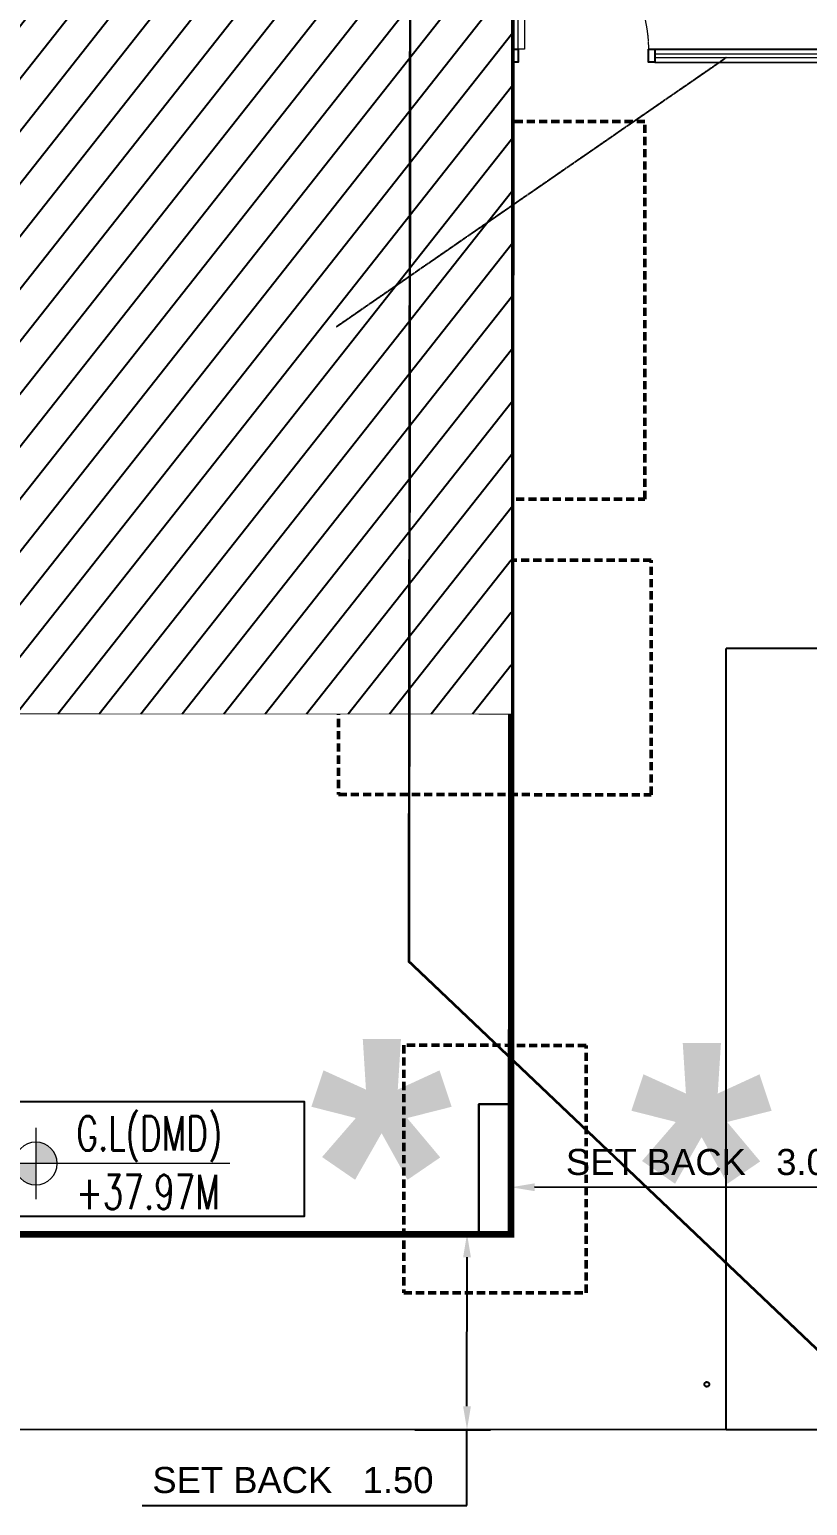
# Model space of a CAD drawing. Header units: centimetres. Extents: x -6122352 to 4157695, y -1694241 to 1947892.
# Drawn here: x 95355 to 101326, y -199348 to -188014 of the extents above; entities that cross this region are included whole.
import ezdxf
from ezdxf.xclip import XClip

# ---------------------------------------------------------------- set-up
doc = ezdxf.new("R2010")
doc.units = ezdxf.units.CM
doc.header["$MEASUREMENT"] = 0
doc.header["$XCLIPFRAME"] = 2
doc.header["$PDMODE"] = 66
doc.header["$PDSIZE"] = 100
for name, pattern in [('23585-XR-AR-END-GROUND FLOOR$0$XR-END-GROUND FLOOR PLAN$0$HIDDEN2', [0.1875, 0.125, -0.0625]), ('DASHED2', [0.375, 0.25, -0.125]), ('XR-AR-END-SETTING OUT PLAN$0$23261-XR-AR-SI-GF$0$HIDDEN', [0.375, 0.25, -0.125]), ('XR-AR-END-SETTING OUT PLAN$0$23585-XR-AR-END-GROUND FLOOR$0$23261-XR-AR-SI-GF$0$HIDDEN', [0.375, 0.25, -0.125]), ('XR-AR-END-SETTING OUT PLAN$0$23585-XR-AR-END-GROUND FLOOR$0$945-4P-1-101-GROUND FLOOR PLAN$0$XR-MIDDLE-GROUND FLOOR PLAN$0$HIDDEN2', [0.1875, 0.125, -0.0625]), ('XR-AR-END-SETTING OUT PLAN$0$23585-XR-AR-END-GROUND FLOOR$0$XR-END-GROUND FLOOR PLAN$0$HIDDEN2', [0.1875, 0.125, -0.0625])]:
    doc.linetypes.add(name, pattern=pattern)
doc.layers.add('08-Compound Wall-3', color=5, linetype='Continuous', lineweight=25, true_color=0x0000ff)
doc.layers.add('23585-XR-AR-DAMAC PLOT LIMITS$0$1-End units', color=7, linetype='Continuous', lineweight=5, true_color=0xf8991e)
for name, color, linetype in [('23585-XR-AR-BOUNDARY WALLS AND SETBACKS$0$setback', 7, 'XR-AR-END-SETTING OUT PLAN$0$23261-XR-AR-SI-GF$0$HIDDEN'), ('@MI-MEP', 7, 'Continuous'), ('@MI-REF LAYER', 7, 'Continuous'), ('B_TH_4', 7, 'Continuous'), ('S-DIMENSION', 251, 'Continuous'), ('XR-AR-END-SETTING OUT PLAN$0$23585-XR-AR-END-GROUND FLOOR$0$A-Flor-Strs', 1, 'Continuous'), ('XREF1$0$S-LEVELS', 2, 'Continuous'), ('XREF1$0$TYPICAL NEW PROFILE', 3, 'Continuous')]:
    doc.layers.add(name, color=color, linetype=linetype)
for name, color, linetype, lineweight in [('23585-XR-AR-END-GROUND FLOOR$0$A-LOVR-PLAN', 251, 'Continuous', 9), ('@ Foundations', 4, 'DASHED2', 50), ('A-ANNO-TEXT', 3, 'Continuous', 25), ('XR-AR-END-SETTING OUT PLAN$0$23585-XR-AR-END-GROUND FLOOR$0$A-DOOR-FULL', 1, 'Continuous', 9), ('XR-AR-END-SETTING OUT PLAN$0$23585-XR-AR-END-GROUND FLOOR$0$A-FLOR-OVHD', 9, 'XR-AR-END-SETTING OUT PLAN$0$23585-XR-AR-END-GROUND FLOOR$0$23261-XR-AR-SI-GF$0$HIDDEN', 15), ('XR-AR-END-SETTING OUT PLAN$0$23585-XR-AR-END-GROUND FLOOR$0$A-GLAZ-SILL', 8, 'Continuous', 5), ('XR-AR-END-SETTING OUT PLAN$0$23585-XR-AR-END-GROUND FLOOR$0$A-GLAZ-WNDO', 232, 'Continuous', 9), ('XR-AR-END-SETTING OUT PLAN$0$23585-XR-AR-END-GROUND FLOOR$0$A-LOVR-PLAN', 111, 'Continuous', 9), ('XR-AR-END-SETTING OUT PLAN$0$23585-XR-AR-END-GROUND FLOOR$0$A-WALL', 7, 'Continuous', 30), ('XR-AR-END-SETTING OUT PLAN$0$23585-XR-AR-END-GROUND FLOOR$0$S-COLS', 51, 'Continuous', 40), ('XR-AR-END-SETTING OUT PLAN$0$23585-XR-AR-END-GROUND FLOOR$0$S-COLS-PATT', 8, 'Continuous', 5), ('XREF1$0$36-TAGLVL', 23, 'Continuous', 9)]:
    doc.layers.add(name, color=color, linetype=linetype, lineweight=lineweight)
doc.styles.add('23585-XR-AR-MALDIVE-1$0$Arial', font='arialbd.ttf')
doc.styles.add('Arial', font='arialbd.ttf')
doc.styles.add('DIMTEXT', font='romans.shx', dxfattribs={"width": 0.8})
doc.styles.get("Standard").update_dxf_attribs({"font": 'arial.ttf'})
doc.styles.add('XREF1$0$DLT_TEXT', font='romans.shx', dxfattribs={"width": 0.7})
doc.dimstyles.new('DIM-25', dxfattribs={"dimscale": 25, "dimtxt": 2.5, "dimasz": 2.5, "dimexe": 1.25, "dimexo": 0.625, "dimgap": 1, "dimtad": 1, "dimdec": 0, "dimdsep": 46, "dimtxsty": 'DIMTEXT', "dimblk": 'AROW', "dimcen": 2.5, "dimse1": 1, "dimse2": 1, "dimclrd": 1, "dimclre": 1, "dimclrt": 2, "dimadec": 0, "dimazin": 0, "dimtfac": 1, "dimtdec": 0, "dimtmove": 0, "dimatfit": 3, "dimfxl": 1, "dimarcsym": 0})
doc.dimstyles.new('LEADER', dxfattribs={"dimtxt": 0.18, "dimasz": 0.25, "dimexe": 0.18, "dimexo": 0.0625, "dimgap": 0.09, "dimtad": 0, "dimtih": 1, "dimtoh": 1, "dimdec": 4, "dimzin": 0, "dimdsep": 46, "dimtxsty": 'Standard', "dimblk": 'DOT', "dimcen": 0.09, "dimadec": 0, "dimazin": 0, "dimtfac": 1, "dimtdec": 4, "dimtofl": 0, "dimtmove": 0, "dimatfit": 3, "dimldrblk": 'DOT', "dimfxl": 1, "dimtolj": 1, "dimtzin": 0, "dimarcsym": 0})
doc.dimstyles.get("Standard").update_dxf_attribs({"dimtxt": 5, "dimasz": 0.5, "dimexe": 0.18, "dimexo": 0.0625, "dimgap": 0.09, "dimtad": 0, "dimtih": 1, "dimtoh": 1, "dimdec": 0, "dimzin": 0, "dimdsep": 46, "dimtxsty": 'Standard', "dimcen": 0.09, "dimadec": 0, "dimazin": 0, "dimtfac": 1, "dimtdec": 0, "dimtofl": 0, "dimtmove": 0, "dimatfit": 3, "dimfxl": 1, "dimtolj": 1, "dimtzin": 0, "dimarcsym": 0})

# ---------------------------------------------------------------- blocks, each defined once
blk = doc.blocks.new('23585-XR-AR-BOUNDARY WALLS AND SETBACKS')
at = {"layer": '23585-XR-AR-BOUNDARY WALLS AND SETBACKS$0$setback', "ltscale": 40, "const_width": 0.05}
blk.add_lwpolyline([(496579.549, 2768809.889), (496565.172, 2768823.062), (496569.326, 2768827.596), (496573.38, 2768832.02), (496577.433, 2768836.444), (496581.487, 2768840.868), (496585.54, 2768845.292), (496589.695, 2768849.826), (496604.072, 2768836.652), (496599.917, 2768832.118), (496595.864, 2768827.694), (496591.81, 2768823.271), (496587.757, 2768818.847), (496583.704, 2768814.423)], close=True, dxfattribs=at)
blk = doc.blocks.new('A$C9d9485f6')
at = {"layer": 'A-ANNO-TEXT', "rotation": 312.4881850805905}
blk.add_blockref('23585-XR-AR-BOUNDARY WALLS AND SETBACKS', (-2377088.535, -1504219.252), dxfattribs=at)
blk = doc.blocks.new('23585-XR-AR-DAMAC PLOT LIMITS')
at = {"layer": '23585-XR-AR-DAMAC PLOT LIMITS$0$1-End units', "color": 251, "true_color": 0x636466}
blk.add_lwpolyline([(496583.328, 2768847.318), (496589.51, 2768854.064), (496607.205, 2768837.851), (496601.023, 2768831.104)], close=True, dxfattribs=at)
blk = doc.blocks.new('A$Cf093b529')
at = {"layer": 'A-ANNO-TEXT'}
blk.add_blockref('23585-XR-AR-DAMAC PLOT LIMITS', (-495391.99, -2768603.442), dxfattribs=at)
blk = doc.blocks.new('A$C5d23761a')
at = {"color": 1, "true_color": 0xeb0000, "const_width": 0.008}
blk.add_lwpolyline([(42.3, 0), (42.3, -24), (33.15, -24), (27.15, -24), (21.15, -24), (15.15, -24), (9.15, -24), (0, -24), (0, 0), (9.15, 0), (15.15, 0), (21.15, 0), (27.15, 0), (33.15, 0)], close=True, dxfattribs=at)
blk = doc.blocks.new('*U35')
for points in [[(91, 0), (41, 0), (41, 1021), (91, 1021)], [(0, 0), (38, 0), (38, -50), (50, -50), (50, -250), (0, -250)], [(1100, 0), (1062, 0), (1062, -50), (1050, -50), (1050, -250), (1100, -250)]]:
    blk.add_lwpolyline(points, close=True)
at = {"color": 8, "linetype": 'XR-AR-END-SETTING OUT PLAN$0$23585-XR-AR-END-GROUND FLOOR$0$XR-END-GROUND FLOOR PLAN$0$HIDDEN2'}
blk.add_arc((41, 0), 1021, 0, 90, dxfattribs=at)
at = {"layer": 'XR-AR-END-SETTING OUT PLAN$0$23585-XR-AR-END-GROUND FLOOR$0$A-GLAZ-SILL', "linetype": 'XR-AR-END-SETTING OUT PLAN$0$23585-XR-AR-END-GROUND FLOOR$0$945-4P-1-101-GROUND FLOOR PLAN$0$XR-MIDDLE-GROUND FLOOR PLAN$0$HIDDEN2', "ltscale": 3}
blk.add_lwpolyline([(0, 0), (1100, 0), (1100, -250), (0, -250)], close=True, dxfattribs=at)
blk = doc.blocks.new('*U37')
for points in [[(91, 0), (41, 0), (41, 1021), (91, 1021)], [(0, 0), (38, 0), (38, -50), (50, -50), (50, -110), (0, -110)], [(1100, 0), (1062, 0), (1062, -50), (1050, -50), (1050, -110), (1100, -110)]]:
    blk.add_lwpolyline(points, close=True)
at = {"color": 8, "linetype": 'XR-AR-END-SETTING OUT PLAN$0$23585-XR-AR-END-GROUND FLOOR$0$XR-END-GROUND FLOOR PLAN$0$HIDDEN2'}
blk.add_arc((41, 0), 1021, 0, 90, dxfattribs=at)
at = {"layer": 'XR-AR-END-SETTING OUT PLAN$0$23585-XR-AR-END-GROUND FLOOR$0$A-GLAZ-SILL', "linetype": 'XR-AR-END-SETTING OUT PLAN$0$23585-XR-AR-END-GROUND FLOOR$0$945-4P-1-101-GROUND FLOOR PLAN$0$XR-MIDDLE-GROUND FLOOR PLAN$0$HIDDEN2', "ltscale": 3}
blk.add_lwpolyline([(0, 0), (1100, 0), (1100, -110), (0, -110)], close=True, dxfattribs=at)
blk = doc.blocks.new('XR-AR-END-SETTING OUT PLAN$0$23585-XR-AR-END-GROUND FLOOR$0$XR-END-GROUND FLOOR PLAN$0$A$C45491A9B')
blk.add_lwpolyline([(-50, 0), (0, 0), (0, 1000), (-50, 1000)], close=True)
at = {"color": 8, "linetype": 'XR-AR-END-SETTING OUT PLAN$0$23585-XR-AR-END-GROUND FLOOR$0$XR-END-GROUND FLOOR PLAN$0$HIDDEN2'}
blk.add_arc((0, 0), 1000, 90, 180, dxfattribs=at)
blk = doc.blocks.new('XR-AR-END-SETTING OUT PLAN$0$23585-XR-AR-END-GROUND FLOOR$0$A$C75a8815d')
at = {"layer": 'XR-AR-END-SETTING OUT PLAN$0$23585-XR-AR-END-GROUND FLOOR$0$S-COLS', "color": 252, "lineweight": 30}
for points in [[(0, 3500), (0, 2700), (250, 2700), (250, 3500)], [(0, 0), (0, 550), (250, 550), (250, 0)], [(0, -4000), (0, -3000), (250, -3000), (250, -4000)]]:
    blk.add_lwpolyline(points, close=True, dxfattribs=at)
blk = doc.blocks.new('23585-XR-AR-END-GROUND FLOOR$0$XR-END-GROUND FLOOR PLAN$0$A$C45491A9B')
blk.add_lwpolyline([(-50, 0), (0, 0), (0, 1000), (-50, 1000)], close=True)
at = {"color": 8, "linetype": '23585-XR-AR-END-GROUND FLOOR$0$XR-END-GROUND FLOOR PLAN$0$HIDDEN2'}
blk.add_arc((0, 0), 1000, 90, 180, dxfattribs=at)
blk = doc.blocks.new('XR-AR-END-SETTING OUT PLAN')
at = {"layer": '08-Compound Wall-3'}
for p, q in [((1900, 10600), (-523, 10600)), ((1900, 10500), (-523, 10500))]:
    blk.add_line(p, q, dxfattribs=at)
for points in [[(1950, 10600), (1900, 10600), (1900, 10500), (1950, 10500)], [(3000, 10600), (2950, 10600), (2950, 10500), (3000, 10500)]]:
    blk.add_lwpolyline(points, close=True, dxfattribs=at)
at = {"layer": '23585-XR-AR-END-GROUND FLOOR$0$A-LOVR-PLAN'}
blk.add_lwpolyline([(1900, 10535), (1900, 10565), (-523, 10565), (-523, 10535)], close=True, dxfattribs=at)
blk.add_lwpolyline([(1900, 10600), (1900, 10500)], dxfattribs=at)
at = {"layer": 'XR-AR-END-SETTING OUT PLAN$0$23585-XR-AR-END-GROUND FLOOR$0$A-FLOR-OVHD', "color": 8, "ltscale": 5}
for p, q in [((3750, 11000), (3250, 10500)), ((3250, 11000), (3750, 10500)), ((4150, 9210), (3250, 9610)), ((3250, 9210), (4150, 9610))]:
    blk.add_line(p, q, dxfattribs=at)
at = {"layer": 'XR-AR-END-SETTING OUT PLAN$0$23585-XR-AR-END-GROUND FLOOR$0$A-FLOR-OVHD', "color": 8}
blk.add_line((3200, 10250), (3200, 9000), dxfattribs=at)
at = {"layer": 'XR-AR-END-SETTING OUT PLAN$0$23585-XR-AR-END-GROUND FLOOR$0$A-FLOR-OVHD', "color": 8, "ltscale": 5}
blk.add_lwpolyline([(3250, 9210), (4150, 9210), (4150, 9610), (3250, 9610)], close=True, dxfattribs=at)
at = {"layer": 'XR-AR-END-SETTING OUT PLAN$0$23585-XR-AR-END-GROUND FLOOR$0$A-Flor-Strs', "color": 8}
for p, q in [((3000, 10250), (3000, 9000)), ((3300, 10250), (3300, 9000)), ((3300, 9550), (3171, 9681)), ((3000, 9550), (3300, 9550)), ((3300, 9550), (3171, 9419))]:
    blk.add_line(p, q, dxfattribs=at)
at = {"layer": 'XR-AR-END-SETTING OUT PLAN$0$23585-XR-AR-END-GROUND FLOOR$0$A-GLAZ-SILL', "color": 8}
blk.add_line((3250, 6050), (3250, 8200), dxfattribs=at)
at = {"layer": 'XR-AR-END-SETTING OUT PLAN$0$23585-XR-AR-END-GROUND FLOOR$0$A-GLAZ-WNDO', "color": 8}
for p, q in [((3000, 8200), (3000, 8150)), ((3150, 8200), (3150, 8150)), ((3150, 6100), (3150, 8200)), ((3150, 8150), (3000, 8150)), ((3000, 7448), (3000, 7498)), ((3000, 7498), (3150, 7498)), ((3150, 7498), (3150, 7448)), ((3150, 7448), (3000, 7448)), ((3000, 6747), (3000, 6797)), ((3000, 6797), (3150, 6797)), ((3150, 6747), (3000, 6747)), ((3150, 6797), (3150, 6747)), ((3000, 6050), (3000, 6100)), ((3000, 6100), (3150, 6100)), ((3000, 6050), (3250, 6050)), ((3150, 6100), (3150, 6050))]:
    blk.add_line(p, q, dxfattribs=at)
for points in [[(3250, 8200), (3000, 8200)], [(3000, 7498), (3000, 8150)], [(3050, 8150), (3050, 7498)], [(3000, 6100), (3000, 7448)], [(3050, 7448), (3050, 6797)], [(3050, 6747), (3050, 6100)]]:
    blk.add_lwpolyline(points, dxfattribs=at)
at = {"layer": 'XR-AR-END-SETTING OUT PLAN$0$23585-XR-AR-END-GROUND FLOOR$0$A-LOVR-PLAN', "color": 8}
for points in [[(1950, 10600), (1900, 10600), (1900, 10500), (1950, 10500)], [(3000, 10600), (2950, 10600), (2950, 10500), (3000, 10500)]]:
    blk.add_lwpolyline(points, close=True, dxfattribs=at)
blk.add_lwpolyline([(1900, 10600), (1900, 10500)], dxfattribs=at)
at = {"layer": 'XR-AR-END-SETTING OUT PLAN$0$23585-XR-AR-END-GROUND FLOOR$0$A-WALL', "color": 8}
for points in [[(9250, 6650), (9050, 6650), (9050, 8750), (6850, 8750), (6850, 8700), (6750, 8700), (6750, 8750), (6650, 8750), (6650, 8850), (6950, 8850), (6950, 8900), (7050, 8900), (7050, 8850), (9050, 8850), (9050, 10350), (7050, 10350), (7050, 9800), (6950, 9800), (6950, 10550), (7050, 10550), (7050, 10450), (9050, 10450), (9050, 19523), (9250, 19523)], [(5650, 10500), (5750, 10500), (5750, 11300), (5650, 11300)], [(4790, 8750), (3250, 8750), (3250, 8200), (3000, 8200), (3000, 9000), (4540, 9000), (4540, 9050), (4790, 9050)], [(5650, 8750), (4790, 8750), (4790, 8850), (5650, 8850)], [(3250, 5750), (3250, 5750), (3250, 6050), (3000, 6050), (3000, 5500), (3250, 5500)], [(3250, 5500), (7760, 5500), (7760, 5750), (3250, 5750)]]:
    blk.add_lwpolyline(points, close=True, dxfattribs=at)
for points in [[(3850, 10500), (5750, 10500), (5750, 10250), (4790, 10250), (4790, 10150), (4540, 10150), (4540, 10250), (3000, 10250), (3000, 12000), (3250, 12000), (3250, 11100), (3850, 11100), (3850, 10500)], [(3750, 10700), (3750, 11000), (3450, 11000), (3250, 11000), (3250, 10500), (3750, 10500), (3750, 10700)]]:
    blk.add_lwpolyline(points, dxfattribs=at)
at = {"layer": '23585-XR-AR-END-GROUND FLOOR$0$A-LOVR-PLAN'}
blk.add_blockref('23585-XR-AR-END-GROUND FLOOR$0$XR-END-GROUND FLOOR PLAN$0$A$C45491A9B', (2950, 10600), dxfattribs=at)
at = {"layer": 'XR-AR-END-SETTING OUT PLAN$0$23585-XR-AR-END-GROUND FLOOR$0$A-DOOR-FULL', "color": 8, "xscale": -1, "rotation": 270}
blk.add_blockref('*U35', (4790, 9050), dxfattribs=at)
at = {"layer": 'XR-AR-END-SETTING OUT PLAN$0$23585-XR-AR-END-GROUND FLOOR$0$A-DOOR-FULL', "color": 8, "xscale": 0.9090909090912127, "yscale": 0.9090909090912127, "zscale": 0.9090909090912127, "rotation": 179.9999999999999}
blk.add_blockref('*U37', (6650, 8750), dxfattribs=at)
at = {"layer": 'XR-AR-END-SETTING OUT PLAN$0$23585-XR-AR-END-GROUND FLOOR$0$A-LOVR-PLAN', "color": 8}
blk.add_blockref('XR-AR-END-SETTING OUT PLAN$0$23585-XR-AR-END-GROUND FLOOR$0$XR-END-GROUND FLOOR PLAN$0$A$C45491A9B', (2950, 10600), dxfattribs=at)
at = {"layer": 'XR-AR-END-SETTING OUT PLAN$0$23585-XR-AR-END-GROUND FLOOR$0$S-COLS-PATT', "color": 8}
blk.add_blockref('XR-AR-END-SETTING OUT PLAN$0$23585-XR-AR-END-GROUND FLOOR$0$A$C75a8815d', (3000, 5500), dxfattribs=at)
blk = doc.blocks.new('END UNIT')
at = {"xscale": 0.001, "yscale": 0.001, "zscale": 0.001}
blk.add_blockref('XR-AR-END-SETTING OUT PLAN', (-9.15, 0), dxfattribs=at)
blk = doc.blocks.new('TH_4')
at = {"xscale": -1}
blk.add_blockref('END UNIT', (495826.305, 2769130.514), dxfattribs=at)
at = {"insert": (495831.455, 2769133.514), "char_height": 2, "attachment_point": 2, "style": 'Arial'}
blk.add_mtext('\\pxqc;*', dxfattribs=at)
blk = doc.blocks.new('23585-XR-AR-MALDIVE-3$0$TH_4')
at = {"layer": 'S-DIMENSION'}
blk.add_circle((495833.957, 2769130.862), 0.0182, dxfattribs=at)
at = {"insert": (495833.913, 2769133.484), "char_height": 2, "attachment_point": 2, "style": '23585-XR-AR-MALDIVE-1$0$Arial'}
blk.add_mtext('\\pxqc;*', dxfattribs=at)
at = {"layer": 'B_TH_4', "xscale": 1.000039184446315, "yscale": 1.000039184446315, "zscale": 1.000039184446315}
blk.add_blockref('TH_4', (-19.427, -108.507), dxfattribs=at)
at = {"layer": '@ Foundations', "linetype": 'DASHED2', "ltscale": 0.25}
for points in [[(495831.18, 2769137.66), (495833.48, 2769137.66), (495833.48, 2769140.56), (495831.18, 2769140.56)], [(495833.53, 2769135.39), (495833.53, 2769137.19), (495831.13, 2769137.19), (495831.13, 2769135.39)], [(495831.63, 2769131.565), (495833.03, 2769131.565), (495833.03, 2769133.465), (495831.63, 2769133.465)]]:
    blk.add_lwpolyline(points, close=True, dxfattribs=at)
blk = doc.blocks.new('_Dot')
at = {"color": 0, "linetype": 'ByBlock', "lineweight": -2}
blk.add_line((-0.5, 0), (-1, 0), dxfattribs=at)
at = {"color": 0, "linetype": 'ByBlock', "const_width": 0.5}
blk.add_lwpolyline([(-0.25, 0, 1), (0.25, 0, 1)], format="xyb", close=True, dxfattribs=at)
blk = doc.blocks.new('XREF1$0$LVL  ATTR')
at = {"color": 7}
blk.add_wipeout([(-0.337, 0.384), (1.897, 0.384), (1.897, -0.45), (-0.337, -0.45)], dxfattribs=at)
at = {"layer": 'XREF1$0$36-TAGLVL', "extrusion": (-4.88814e-07, 1.40652e-17, 1)}
h = blk.add_hatch(color=252, dxfattribs=at)
h.paths.add_polyline_path([(-0.065, 0.156, 0.414214), (-0.222, 0), (-0.065, 0)])
h.paths.add_polyline_path([(0.091, 0), (-0.065, 0), (-0.065, -0.156, 0.414214)])
for p, q in [((-0.065, -0.26), (-0.065, 0.26)), ((1.351, 0, 0), (-0.325, 0, 0))]:
    blk.add_line(p, q, dxfattribs=at)
blk.add_circle((-0.065, 0, 0), 0.156, dxfattribs=at)
at = {"layer": 'XREF1$0$S-LEVELS', "color": 1}
blk.add_lwpolyline([(-0.337, 0.384), (1.897, 0.384), (1.897, -0.45), (-0.337, -0.45)], close=True, dxfattribs=at)
at = {"layer": 'XREF1$0$TYPICAL NEW PROFILE', "color": 3, "style": 'XREF1$0$DLT_TEXT', "width": 0.7}
for tag, p in [('+0.00M', (0.241, 0.067, 0)), ('S.S.L', (0.241, -0.345, 0))]:
    blk.add_attdef(tag, p, '', height=0.25, dxfattribs=at)
blk = doc.blocks.new('AROW')
at = {"color": 1, "ltscale": 100}
for p, q in [((0, 0), (-3, 0)), ((0, -1), (0, 1))]:
    blk.add_line(p, q, dxfattribs=at)
blk.add_solid([(-1, 0), (-1, 0), (0, 0)], dxfattribs=at)
blk = doc.blocks.new('*D638')
at = {"layer": '@MI-REF LAYER', "color": 1, "lineweight": -2, "transparency": 16777216}
for p, q in [((100702, -198766), (100703, -192766)), ((101993, -192766), (100703, -192766)), ((101992, -198766), (100702, -198766))]:
    blk.add_line(p, q, dxfattribs=at)
at = {"layer": 'Defpoints', "color": 0, "transparency": 16777216}
for p in [(100703, -192766), (101993, -192766), (101992, -198766)]:
    blk.add_point(p, dxfattribs=at)
at = {"layer": '@MI-REF LAYER', "color": 1, "lineweight": -2, "transparency": 16777216, "xscale": 0.125, "yscale": 0.125, "zscale": 0.125}
for p, rotation in [((100703, -192766), 89.99028178660765), ((100702, -198766), 269.9902817866077)]:
    blk.add_blockref('AROW', p, dxfattribs=dict(at, rotation=rotation))
at = {"layer": '@MI-REF LAYER', "color": 2, "transparency": 16777216, "insert": (100703, -195766), "char_height": 0.15, "attachment_point": 5, "rotation": 89.9903, "style": 'DIMTEXT'}
blk.add_mtext('6000001', dxfattribs=at)
blk = doc.blocks.new('*D535')
at = {"color": 0, "lineweight": -2, "transparency": 16777216}
for p, q in [((494358.596, 2767861.677), (494359.027, 2767861.677)), ((494358.847, 2767860.353), (494358.847, 2767861.497)), ((494358.446, 2767860.173), (494359.027, 2767860.173)), ((494358.847, 2767859.591), (494358.847, 2767860.173)), ((494356.354, 2767859.591), (494358.847, 2767859.591))]:
    blk.add_line(p, q, dxfattribs=at)
at = {"color": 0, "transparency": 16777216}
for points in [[(494358.817, 2767861.497), (494358.877, 2767861.497), (494358.847, 2767861.677)], [(494358.817, 2767860.353), (494358.877, 2767860.353), (494358.847, 2767860.173)]]:
    blk.add_solid(points, dxfattribs=at)
at = {"layer": 'Defpoints', "color": 0, "transparency": 16777216}
for p in [(494358.534, 2767861.677), (494358.847, 2767861.677), (494358.384, 2767860.173)]:
    blk.add_point(p, dxfattribs=at)
at = {"color": 0, "transparency": 16777216, "insert": (494357.511, 2767859.785), "char_height": 0.2, "attachment_point": 5}
blk.add_mtext('\\A1;SET BACK   1.50', dxfattribs=at)
blk = doc.blocks.new('*D537')
at = {"color": 0, "lineweight": -2, "transparency": 16777216}
for p, q in [((494359.185, 2767861.884), (494359.185, 2767862.215)), ((494362.185, 2767861.884), (494362.185, 2767862.215)), ((494362.005, 2767862.035), (494359.365, 2767862.035))]:
    blk.add_line(p, q, dxfattribs=at)
at = {"color": 0, "transparency": 16777216}
for points in [[(494359.365, 2767862.065), (494359.365, 2767862.005), (494359.185, 2767862.035)], [(494362.005, 2767862.065), (494362.005, 2767862.005), (494362.185, 2767862.035)]]:
    blk.add_solid(points, dxfattribs=at)
at = {"layer": 'Defpoints', "color": 0, "transparency": 16777216}
for p in [(494359.185, 2767862.035), (494359.185, 2767861.822), (494362.185, 2767861.822)]:
    blk.add_point(p, dxfattribs=at)
at = {"color": 0, "transparency": 16777216, "insert": (494360.685, 2767862.228), "char_height": 0.2, "attachment_point": 5}
blk.add_mtext('\\A1;SET BACK   3.00', dxfattribs=at)
blk = doc.blocks.new('A$Cb8ceda06')
at = {"color": 1, "true_color": 0xeb0000, "const_width": 0.008}
blk.add_lwpolyline([(42.3, 0), (42.3, -24), (33.15, -24), (27.15, -24), (21.15, -24), (15.15, -24), (9.15, -24), (0, -24), (0, 0), (9.15, 0), (15.15, 0), (21.15, 0), (27.15, 0), (33.15, 0)], close=True, dxfattribs=at)
dim = blk.add_linear_dim(base=(39.3, -22.138), p1=(42.3, -22.351), p2=(39.3, -22.351), text='SET BACK   <>', dimstyle='Standard', override={"dimtxt": 0.2, "dimtad": 1, "dimtih": 0, "dimdec": 2})
dim.commit()
dim.dimension.update_dxf_attribs({"geometry": '*D537', "text_midpoint": (40.8, -21.945), "insert": (-494319.885, -2767884.173)})
dim = blk.add_linear_dim(base=(38.962, -22.496), p1=(38.499, -24), p2=(38.649, -22.496), angle=90, text='SET BACK   <>', dimstyle='Standard', override={"dimtxt": 0.2, "dimtad": 1, "dimtih": 0, "dimdec": 2, "dimtmove": 1})
dim.commit()
dim.dimension.update_dxf_attribs({"geometry": '*D535', "text_midpoint": (38.962, -24.582), "dimtype": 128, "insert": (-494319.885, -2767884.173)})

msp = doc.modelspace()

# ---------------------------------------------------------------- block references
at = {"layer": '@MI-MEP', "color": 10, "xscale": 1000, "yscale": 1000, "zscale": 1000, "rotation": 359.9898452813093}
msp.add_blockref('A$C5d23761a', (59756.31332, -174758.47773), dxfattribs=at)
at = {"layer": '@MI-REF LAYER', "xscale": 1000, "yscale": 1000, "zscale": 1000}
msp.add_blockref('A$C9d9485f6', (-23958.95046, 48155.57226), dxfattribs=at)
at = {"layer": '@MI-REF LAYER', "xscale": 1000, "yscale": 1000, "zscale": 1000, "rotation": 312.4882903633292}
msp.add_blockref('A$Cf093b529', (-891608.73293, 539022.72011), dxfattribs=at)

# ---------------------------------------------------------------- next in the draw order: block references
at = {"layer": '@MI-REF LAYER'}
ref = msp.add_blockref('23585-XR-AR-MALDIVE-3$0$TH_4', (-496224457.92983, -2769241307.74582), dxfattribs=dict(at, xscale=1000, yscale=1000, zscale=1000, rotation=359.9898394850995))
XClip(ref).set_block_clipping_path([(495793.2129187866, 2769130.5138946148), (495793.2155162978, 2769154.454006203), (495802.2925383176, 2769154.4002566789), (495808.2926756607, 2769154.4068803182), (495814.2925463093, 2769154.4137985762), (495820.2925448639, 2769154.4205695186), (495826.2925458758, 2769154.4273404637), (495835.3955817434, 2769154.4538551397), (495835.3942715663, 2769130.5131762265)])

# ---------------------------------------------------------------- next in the draw order: block references
at = {"layer": '@MI-REF LAYER', "color": 7}
ref = msp.add_blockref('XREF1$0$LVL  ATTR', (95471.65316, -196722.31148, 0), dxfattribs=dict(at, xscale=-1051.480567989675, yscale=1051.480567989676, zscale=1051.480567989675, rotation=179.9900720295695))
ref.add_attrib('S.S.L', 'G.L(DMD)', (95714.71685, -196622.18197, -0.15112), dxfattribs={"layer": 'XREF1$0$TYPICAL NEW PROFILE', "color": 3, "height": 262.870142, "rotation": 359.990075321, "style": 'XREF1$0$DLT_TEXT', "width": 0.7})
ref.add_attrib('+0.00M', '+37.97M ', (95712.41349, -197071.51656, -0.15112), dxfattribs={"layer": 'XREF1$0$TYPICAL NEW PROFILE', "color": 3, "height": 262.870142, "rotation": 359.990075321, "style": 'XREF1$0$DLT_TEXT', "width": 0.7})

# ---------------------------------------------------------------- next in the draw order: dimensions: what is measured, and where the dimension line sits
at = {"layer": '@MI-REF LAYER', "color": 10}
dim = msp.add_aligned_dim(p1=(101991.87861, -198766.24501), p2=(101992.8963, -192766.2441), distance=1289.54345, dimstyle='DIM-25', override={"dimtxt": 0.006, "dimasz": 0.005, "dimexe": 0.005, "dimexo": 0.005, "dimgap": 0.002, "dimlfac": 1000, "dimse1": 0, "dimse2": 0, "dimtmove": 1}, dxfattribs=at)
dim.commit()
dim.dimension.update_dxf_attribs({"geometry": '*D638', "text_midpoint": (100702.71903, -195766.0258)})

# ---------------------------------------------------------------- next in the draw order: wipeouts: each hides what was drawn before it
at = {"color": 10}
msp.add_wipeout([(99052.66757, -193265.1598), (99054.96399, -178991.32855), (92806.59009, -178986.02643), (92806.58228, -179290.85011), (69005.1485, -179285.56207), (69005.20162, -178985.98352), (62755.09063, -178984.87516), (62753.02314, -193258.72262), (99052.66678, -193269.62058)], dxfattribs=at).dxf.layer = '@MI-REF LAYER'

# ---------------------------------------------------------------- next in the draw order: hatches: boundary and pattern name
at = {"layer": '@MI-REF LAYER', "transparency": 33554508}
h = msp.add_hatch(dxfattribs=at)
h.set_pattern_fill('ANSI31', color=256, scale=2000, angle=186.72236)
h.paths.add_polyline_path([(99052.66678, -193269.6205), (99056.7466, -178991.32884), (92806.58645, -178990.3233), (92806.33141, -179290.88026), (69005.39943, -179285.56212), (69005.50087, -178985.99974), (62755.09062, -178984.8913), (62752.94859, -193258.72259)])

# ---------------------------------------------------------------- next in the draw order: linework, layer by layer
at = {"layer": '@MI-REF LAYER', "color": 1, "const_width": 20}
msp.add_lwpolyline([(102022.68372, -198741.34273), (98267.08177, -195170.71257), (98283.01195, -183024.31677), (97674.62502, -183020.45543), (98283.01195, -183024.31677), (98304.75697, -178468.25131), (102024.87075, -174863.69384)], dxfattribs=at)
at = {"layer": '@MI-REF LAYER', "const_width": 5}
msp.add_lwpolyline([(99052.66678, -193269.6205), (99056.7466, -178991.32884), (92806.58645, -178990.3233), (92806.33141, -179290.88026), (69005.39943, -179285.56212), (69005.50087, -178985.99974), (62755.09062, -178984.8913), (62752.94859, -193258.72259)], close=True, dxfattribs=at)

# ---------------------------------------------------------------- next in the draw order: block references
at = {"layer": '@MI-REF LAYER', "color": 10, "xscale": 1000, "yscale": 1000, "zscale": 1000, "rotation": 359.9864044243704}
msp.add_blockref('A$Cb8ceda06', (59756.31358, -174757.02133), dxfattribs=at)

# ---------------------------------------------------------------- next in the draw order: leaders
at = {"layer": '@MI-REF LAYER', "linetype": 'DASHED2'}
msp.add_leader([(100703.09275, -188230.25698), (97712.02956, -190296.57282)], dimstyle='LEADER', dxfattribs=at)

doc.saveas('drawing.dxf')
